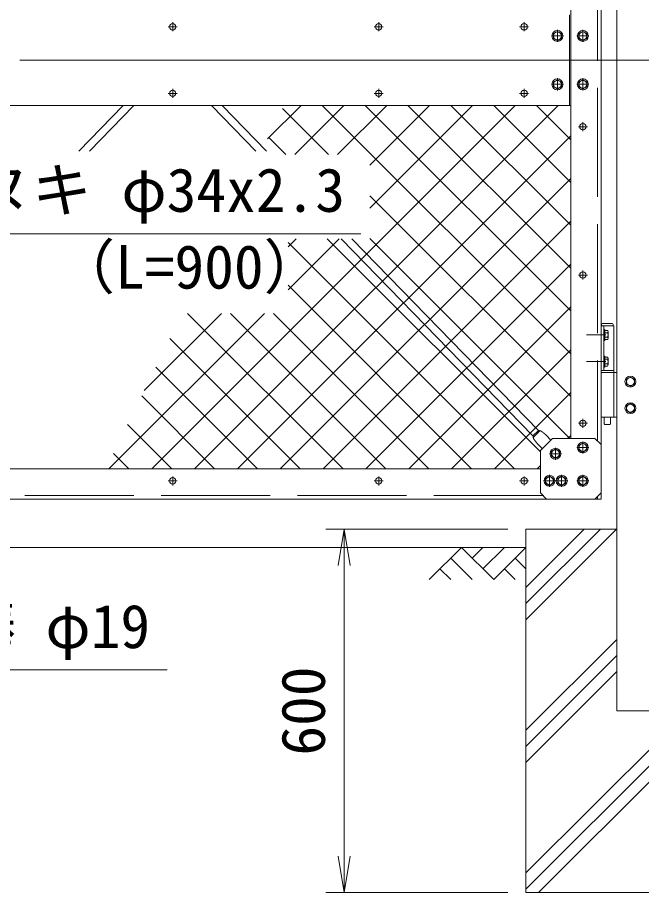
# Model space of a CAD drawing. Units: millimetres, scale not verified. Extents: x -6300 to 6300, y -4455 to 4455.
# Drawn here: x -1699 to -669, y -1408 to 38 of the extents above; entities that cross this region are included whole.
import ezdxf
from ezdxf.enums import TextEntityAlignment as Align

# ---------------------------------------------------------------- set-up
doc = ezdxf.new("R2010")
doc.units = ezdxf.units.MM
doc.header["$LTSCALE"] = 30
doc.linetypes.add('DASHED', pattern=[7.5, 6, -1.5])
doc.linetypes.add('USER1', pattern=[50.8, 31.75, -6.35, 6.35, -6.35])
for name, color, linetype, lineweight in [('0-1_D-STR1', 1, 'Continuous', 18), ('0-2_D-BMK', 2, 'USER1', 13), ('0-3_D-STR4', 7, 'Continuous', 9), ('0-4_D-BGD', 7, 'Continuous', 9), ('0-5_D-DCR-HCH', 7, 'Continuous', 9), ('0-6_D-STR-DIM', 7, 'Continuous', 9), ('0-7_0', 7, 'Continuous', 9), ('0-8_D-STR-TXT', 7, 'Continuous', 9), ('0-9_D-STR3', 3, 'Continuous', 13), ('0-A_D-STR2', 7, 'Continuous', 9)]:
    doc.layers.add(name, color=color, linetype=linetype, lineweight=lineweight)
doc.styles.add('ＭＳ ゴシック', font='')
doc.styles.get('ＭＳ ゴシック').set_extended_font_data('MS Gothic')

# ---------------------------------------------------------------- blocks, each defined once
blk = doc.blocks.new('_Open')
at = {"layer": '0-7_0'}
blk.add_line((-30, 5), (0, 0), dxfattribs=at)
blk.add_lwpolyline([(-30, -5), (0, 0), (-30, 0)], dxfattribs=at)
blk = doc.blocks.new('U29')
at = {"layer": '0-2_D-BMK'}
for p, q in [((300, 0), (-300, 0)), ((0, -300), (0, 300))]:
    blk.add_line(p, q, dxfattribs=at)
at = {"layer": '0-9_D-STR3'}
blk.add_lwpolyline([(194.9, 112.5), (0, 225), (-194.9, 112.5), (-194.9, -112.5), (0, -225), (194.9, -112.5)], close=True, dxfattribs=at)
for radius in [270, 194.9]:
    blk.add_circle((0, 0), radius, dxfattribs=at)
blk = doc.blocks.new('U50')
at = {"layer": '0-9_D-STR3'}
blk.add_line((2700, -2400), (2100, -3000), dxfattribs=at)
blk.add_lwpolyline([(2700, -2400), (2700, -300), (2400, 0), (0, 0), (-300, -300), (-300, -2700), (0, -3000), (2100, -3000)], dxfattribs=at)
at = {"layer": '0-6_D-STR-DIM'}
for p in [(600, -900), (1650.1, -900), (2250.1, -900), (1956.2, -2243.8), (600, -2550)]:
    blk.add_blockref('U29', p, dxfattribs=at)
blk = doc.blocks.new('U53')
at = {"layer": '0-2_D-BMK'}
for p, q in [((721.6, -450), (-409.6, -450)), ((721.6, -1770), (-409.6, -1770))]:
    blk.add_line(p, q, dxfattribs=at)
at = {"layer": '0-9_D-STR3'}
for p, q in [((-630, 0), (0, 0)), ((-630, 0), (-630, -4530)), ((-75, 120), (-555, 120)), ((-555, 0), (-75, 0)), ((-135, 0), (-135, -2220)), ((0, 0), (0, -4530)), ((-348, -281.1), (-348, -618.9)), ((-315.6, -225), (-183, -225)), ((-315.6, -337.2), (-183, -337.2)), ((-183, -180), (-135, -180)), ((-183, -225), (-183, -675)), ((-135, -180), (-135, -720)), ((-315.6, -562.8), (-183, -562.8)), ((-315.6, -675), (-183, -675)), ((-348, -1601.1), (-348, -1938.9)), ((-315.6, -1545), (-183, -1545)), ((-315.6, -1657.2), (-183, -1657.2)), ((-183, -1500), (-135, -1500)), ((-183, -1545), (-183, -1995)), ((-135, -1500), (-135, -2040)), ((-315.6, -1882.8), (-183, -1882.8)), ((-315.6, -1995), (-183, -1995)), ((-1455, -2535), (-1650, -2647.2)), ((-1455, -2535), (-1260, -2647.2)), ((-780, -2310), (-630, -2310)), ((-630, -2220), (0, -2220)), ((-630, -2310), (0, -2310)), ((-1650, -2647.2), (-1650, -2872.8)), ((-1455, -2985), (-1650, -2872.8)), ((-1455, -2985), (-1260, -2872.8)), ((-1260, -2647.2), (-1260, -2872.8)), ((-1455, -3855), (-1650, -3967.2)), ((-1455, -3855), (-1260, -3967.2)), ((-1650, -4192.8), (-1650, -3967.2)), ((-1455, -4305), (-1650, -4192.8)), ((-1455, -4305), (-1260, -4192.8)), ((-1260, -4192.8), (-1260, -3967.2)), ((-780, -4530), (-630, -4530)), ((-630, -4530), (0, -4530)), ((-475.5, -4530), (-475.5, -4860)), ((-154.5, -4530), (-154.5, -4860)), ((-475.5, -4860), (-445.5, -4890)), ((-445.5, -4890), (-184.5, -4890)), ((-184.5, -4890), (-154.5, -4860))]:
    blk.add_line(p, q, dxfattribs=at)
for points in [[(-183, -180), (-183, -720), (-135, -720)], [(-183, -1500), (-183, -2040), (-135, -2040)]]:
    blk.add_lwpolyline(points, dxfattribs=at)
for centre, radius in [((-1455, -2760), 270), ((-1455, -2760), 195), ((-1455, -4080), 270), ((-1455, -4080), 195)]:
    blk.add_circle(centre, radius, dxfattribs=at)
for centre, radius, start, end in [((-537.5, 60), 62.5, 106.2602, 253.7398), ((-92.5, 60), 62.5, 286.2602, 73.7398), ((-283.2, -281.1), 64.8, 120, 240), ((-135.6, -450), 212.4, 147.93138, 212.06862), ((-283.2, -618.9), 64.8, 120, 240), ((-283.2, -1601.1), 64.8, 120, 240), ((-135.6, -1770), 212.4, 147.93138, 212.06862), ((-283.2, -1938.9), 64.8, 120, 240)]:
    blk.add_arc(centre, radius, start, end, dxfattribs=at)

msp = doc.modelspace()

# ---------------------------------------------------------------- linework, layer by layer
at = {"layer": '0-1_D-STR1', "linetype": 'DASHED'}
for p, q in [((-741.41, 596.16), (-741.41, -661.84)), ((-831.41, -751.84), (-2053.41, -751.84)), ((-741.41, -753.84), (-741.41, -757.84))]:
    msp.add_line(p, q, dxfattribs=at)
at = {"layer": '0-1_D-STR1'}
for p, q in [((-735.41, 602.16), (-735.41, -667.84)), ((-785.41, 592.16), (-785.41, -657.84)), ((-787.41, 42.16), (-787.41, -107.84)), ((-2099.41, -107.84), (-785.41, -107.84)), ((-835.41, -707.84), (-2049.41, -707.84)), ((-735.41, -747.84), (-735.41, -757.84)), ((-825.41, -757.84), (-2059.41, -757.84)), ((-735.41, -757.84), (-745.41, -757.84))]:
    msp.add_line(p, q, dxfattribs=at)
msp.add_lwpolyline([(-609.41, -1107.84), (-709.41, -1107.84), (-709.41, 717.16)], dxfattribs=at)
at = {"layer": '0-2_D-BMK'}
for p, q in [((-1442.41, 29.6), (-1442.41, 14.72)), ((-1102.41, 29.6), (-1102.41, 14.72)), ((-862.41, 29.6), (-862.41, 14.72)), ((-1434.97, 22.16), (-1449.85, 22.16)), ((-1094.97, 22.16), (-1109.85, 22.16)), ((-854.97, 22.16), (-869.85, 22.16)), ((-1442.41, -95.28), (-1442.41, -80.4)), ((-1102.41, -95.28), (-1102.41, -80.4)), ((-862.41, -95.28), (-862.41, -80.4)), ((-1434.97, -87.84), (-1449.85, -87.84)), ((-1094.97, -87.84), (-1109.85, -87.84)), ((-854.97, -87.84), (-869.85, -87.84)), ((-772.85, -142.84), (-757.97, -142.84)), ((-765.41, -135.4), (-765.41, -150.28)), ((-772.85, -387.84), (-757.97, -387.84)), ((-765.41, -380.4), (-765.41, -395.28)), ((-772.85, -632.84), (-757.97, -632.84)), ((-765.41, -625.4), (-765.41, -640.28)), ((-1442.41, -720.4), (-1442.41, -735.28)), ((-1102.41, -720.4), (-1102.41, -735.28)), ((-862.41, -720.4), (-862.41, -735.28)), ((-1449.85, -727.84), (-1434.97, -727.84)), ((-1109.85, -727.84), (-1094.97, -727.84)), ((-869.85, -727.84), (-854.97, -727.84))]:
    msp.add_line(p, q, dxfattribs=at)
at = {"layer": '0-3_D-STR4'}
for p, q in [((-859.41, -807.84), (-709.41, -807.84)), ((-859.41, -807.84), (-859.41, -1407.84)), ((-859.41, -1407.84), (-459.41, -1407.84))]:
    msp.add_line(p, q, dxfattribs=at)
at = {"layer": '0-4_D-BGD'}
msp.add_line((-859.41, -837.84), (-2194.91, -837.84), dxfattribs=at)
at = {"layer": '0-5_D-DCR-HCH'}
for p, q in [((-859.41, -957.22), (-710.03, -807.84)), ((-859.41, -930.71), (-736.54, -807.84)), ((-859.41, -904.19), (-763.06, -807.84)), ((-965.84, -837.84), (-1019.05, -891.05)), ((-965.84, -837.84), (-912.62, -891.05)), ((-948.1, -855.57), (-930.36, -837.84)), ((-930.36, -873.31), (-894.89, -837.84)), ((-912.62, -891.05), (-859.41, -837.84)), ((-983.57, -855.57), (-947.94, -891.05)), ((-877.15, -855.57), (-859.41, -873.23)), ((-1001.31, -873.31), (-983.49, -891.05)), ((-894.89, -873.31), (-877.07, -891.05)), ((-859.41, -1375.6), (-459.41, -975.6)), ((-859.41, -1139.89), (-709.41, -989.89)), ((-859.41, -1402.11), (-459.41, -1002.11)), ((-859.41, -1166.41), (-709.41, -1016.41)), ((-838.62, -1407.84), (-459.41, -1028.63)), ((-859.41, -1192.93), (-709.41, -1042.93))]:
    msp.add_line(p, q, dxfattribs=at)
at = {"layer": '0-6_D-STR-DIM'}
for p, q in [((-1694.66, -32.84), (-179.41, -32.84)), ((-1694.66, -32.84), (-179.41, -32.84)), ((-889.41, -807.84), (-1189.41, -807.84)), ((-1159.41, -867.84), (-1159.41, -1347.84)), ((-889.41, -1407.84), (-1189.41, -1407.84))]:
    msp.add_line(p, q, dxfattribs=at)
at = {"layer": '0-8_D-STR-TXT'}
for points in [[(-1132.08, -320.09), (-2026.61, -320.09), (-2158.53, -51.63)], [(-1451.37, -1040.26), (-2060.37, -1040.26), (-2194.01, -776.74)]]:
    msp.add_lwpolyline(points, dxfattribs=at)
at = {"layer": '0-9_D-STR3'}
for p, q in [((-1524.19, -107.84), (-1597.39, -183.12)), ((-1506.48, -107.84), (-1579.67, -183.12)), ((-1378.34, -107.84), (-1305.15, -183.12)), ((-1360.63, -107.84), (-1287.43, -183.12)), ((-1164.39, -327.89), (-847.73, -653.57)), ((-1146.67, -327.89), (-838.62, -644.71)), ((-838.62, -644.71), (-847.73, -653.57)), ((-836.18, -645.13), (-847.38, -656.02)), ((-818.13, -660.55), (-826.25, -652.21)), ((-832.27, -674.7), (-840.59, -666.15))]:
    msp.add_line(p, q, dxfattribs=at)
for points in [[(-838.62, -644.71), (-838.38, -644.75), (-838.14, -644.79), (-837.89, -644.82), (-837.65, -644.86), (-837.4, -644.9), (-837.16, -644.93), (-836.91, -644.98), (-836.67, -645.02), (-836.43, -645.07), (-836.19, -645.12), (-835.96, -645.18), (-835.72, -645.25), (-835.49, -645.32), (-835.26, -645.4), (-835.03, -645.49), (-834.81, -645.58), (-834.59, -645.68), (-834.37, -645.79), (-834.15, -645.9), (-833.93, -646.01), (-833.72, -646.14), (-833.51, -646.26), (-833.3, -646.39), (-833.09, -646.53), (-832.88, -646.66), (-832.68, -646.8), (-832.48, -646.95), (-832.27, -647.1), (-832.07, -647.25), (-831.88, -647.4), (-831.68, -647.55), (-831.48, -647.71), (-831.29, -647.86), (-831.09, -648.02), (-830.9, -648.18), (-830.7, -648.34), (-830.51, -648.5), (-830.32, -648.66), (-830.13, -648.82)], [(-830.13, -648.82), (-829.94, -648.97), (-829.75, -649.13), (-829.56, -649.29), (-829.37, -649.45), (-829.18, -649.61), (-828.99, -649.77), (-828.8, -649.93), (-828.62, -650.09), (-828.43, -650.25), (-828.24, -650.41), (-828.06, -650.57), (-827.88, -650.73), (-827.69, -650.89), (-827.51, -651.05), (-827.33, -651.22), (-827.15, -651.38), (-826.96, -651.54), (-826.78, -651.71), (-826.6, -651.87), (-826.42, -652.04), (-826.25, -652.21)], [(-847.73, -653.57), (-847.7, -653.81), (-847.67, -654.06), (-847.64, -654.3), (-847.61, -654.55), (-847.58, -654.79), (-847.55, -655.04), (-847.51, -655.28), (-847.47, -655.52), (-847.43, -655.77), (-847.38, -656.01), (-847.33, -656.25), (-847.27, -656.48), (-847.21, -656.72), (-847.13, -656.95), (-847.05, -657.18), (-846.97, -657.4), (-846.87, -657.63), (-846.77, -657.85), (-846.67, -658.07), (-846.56, -658.29), (-846.44, -658.51), (-846.32, -658.72), (-846.2, -658.94), (-846.07, -659.15), (-845.94, -659.36), (-845.8, -659.57), (-845.67, -659.77), (-845.52, -659.98), (-845.38, -660.18), (-845.23, -660.39), (-845.09, -660.59), (-844.94, -660.79), (-844.78, -660.99), (-844.63, -661.19), (-844.48, -661.39), (-844.33, -661.58), (-844.17, -661.78), (-844.02, -661.98), (-843.87, -662.17)], [(-843.87, -662.17), (-843.71, -662.37), (-843.56, -662.56), (-843.41, -662.76), (-843.25, -662.95), (-843.1, -663.14), (-842.94, -663.34), (-842.79, -663.53), (-842.64, -663.72), (-842.48, -663.91), (-842.33, -664.1), (-842.17, -664.29), (-842.02, -664.48), (-841.86, -664.67), (-841.7, -664.85), (-841.54, -665.04), (-841.39, -665.23), (-841.23, -665.41), (-841.07, -665.6), (-840.91, -665.78), (-840.75, -665.97), (-840.59, -666.15)]]:
    msp.add_lwpolyline(points, dxfattribs=at)
for centre in [(-1442.41, 22.16), (-1102.41, 22.16), (-862.41, 22.16), (-1442.41, -87.84), (-1102.41, -87.84), (-862.41, -87.84), (-765.41, -142.84), (-765.41, -387.84), (-765.41, -632.84), (-1442.41, -727.84), (-1102.41, -727.84), (-862.41, -727.84)]:
    msp.add_circle(centre, 5.25, dxfattribs=at)
at = {"layer": '0-A_D-STR2'}
for p, q in [((-1476.97, -707.84), (-876.97, -107.84)), ((-1406.25, -707.84), (-806.25, -107.84)), ((-1285.82, -163.13), (-1230.52, -107.84)), ((-1185.08, -188.91), (-1261.21, -112.78)), ((-1240.88, -188.91), (-1159.81, -107.84)), ((-785.41, -517.87), (-1195.45, -107.84)), ((-1170.17, -188.91), (-1089.1, -107.84)), ((-785.41, -447.16), (-1124.74, -107.84)), ((-1117.2, -206.65), (-1018.39, -107.84)), ((-1117.2, -277.36), (-947.68, -107.84)), ((-785.41, -376.45), (-1054.03, -107.84)), ((-785.41, -305.74), (-983.31, -107.84)), ((-785.41, -235.03), (-912.6, -107.84)), ((-785.41, -164.32), (-841.89, -107.84)), ((-1335.54, -707.84), (-785.41, -157.7)), ((-1255.79, -188.91), (-1284.42, -160.28)), ((-1264.83, -707.84), (-785.41, -228.42)), ((-785.41, -588.58), (-1117.2, -256.8)), ((-1194.12, -707.84), (-785.41, -299.13)), ((-1251.99, -341.44), (-1238.49, -327.94)), ((-1251.99, -412.15), (-1167.78, -327.94)), ((-835.41, -680.01), (-1187.48, -327.94)), ((-786.87, -657.84), (-1117.2, -327.51)), ((-878.29, -707.84), (-1251.99, -334.14)), ((-1123.41, -707.84), (-785.41, -369.84)), ((-949, -707.84), (-1251.99, -404.85)), ((-1052.7, -707.84), (-785.41, -440.55)), ((-1547.68, -707.84), (-1291.11, -451.27)), ((-1489.23, -578.68), (-1361.82, -451.27)), ((-1161.13, -707.84), (-1417.7, -451.27)), ((-1090.42, -707.84), (-1346.99, -451.27)), ((-1019.71, -707.84), (-1276.28, -451.27)), ((-1231.84, -707.84), (-1447.08, -492.6)), ((-981.99, -707.84), (-785.41, -511.26)), ((-1302.55, -707.84), (-1470.32, -540.07)), ((-1373.26, -707.84), (-1493.57, -587.53)), ((-911.28, -707.84), (-785.41, -581.97)), ((-1443.98, -707.84), (-1516.81, -635)), ((-790.57, -657.84), (-785.41, -652.68)), ((-1514.69, -707.84), (-1540.06, -682.47)), ((-840.57, -707.84), (-835.41, -702.68))]:
    msp.add_line(p, q, dxfattribs=at)

# ---------------------------------------------------------------- block references
at = {"layer": '0-6_D-STR-DIM', "yscale": 0.03333333}
for name, p, xscale in [('U29', (-807.41, 7.16), 0.03333333), ('U29', (-765.41, 7.16), 0.03333333), ('U29', (-807.41, -72.84), 0.03333333), ('U29', (-765.41, -72.84), 0.03333333), ('U53', (-735.41, -471.84), -0.03333333)]:
    msp.add_blockref(name, p, dxfattribs=dict(at, xscale=xscale))
at = {"layer": '0-6_D-STR-DIM'}
for name, p, xscale, yscale, rotation in [('U50', (-745.41, -757.84), 0.03333333, 0.03333333, 180), ('_Open', (-1159.41, -807.84), 2, 2, 90), ('_Open', (-1159.41, -1407.84), 2, 2, 270)]:
    msp.add_blockref(name, p, dxfattribs=dict(at, xscale=xscale, yscale=yscale, rotation=rotation))

# ---------------------------------------------------------------- texts
at = {"layer": '0-6_D-STR-DIM', "style": 'ＭＳ ゴシック'}
msp.add_text('600', height=72.14, rotation=90, dxfattribs=at).set_placement((-1169.53, -1181.71), align=Align.BOTTOM_LEFT)
at = {"layer": '0-8_D-STR-TXT', "style": 'ＭＳ ゴシック'}
for s, p in [('カンヌキ φ34x2.3', (-1969.68, -305.15)), ('（L=900）', (-1636.1, -431.99)), ('落し棒 φ19', (-1996.7, -1025.86))]:
    msp.add_text(s, height=72.14, dxfattribs=at).set_placement(p, align=Align.BOTTOM_LEFT)

doc.saveas('drawing.dxf')
